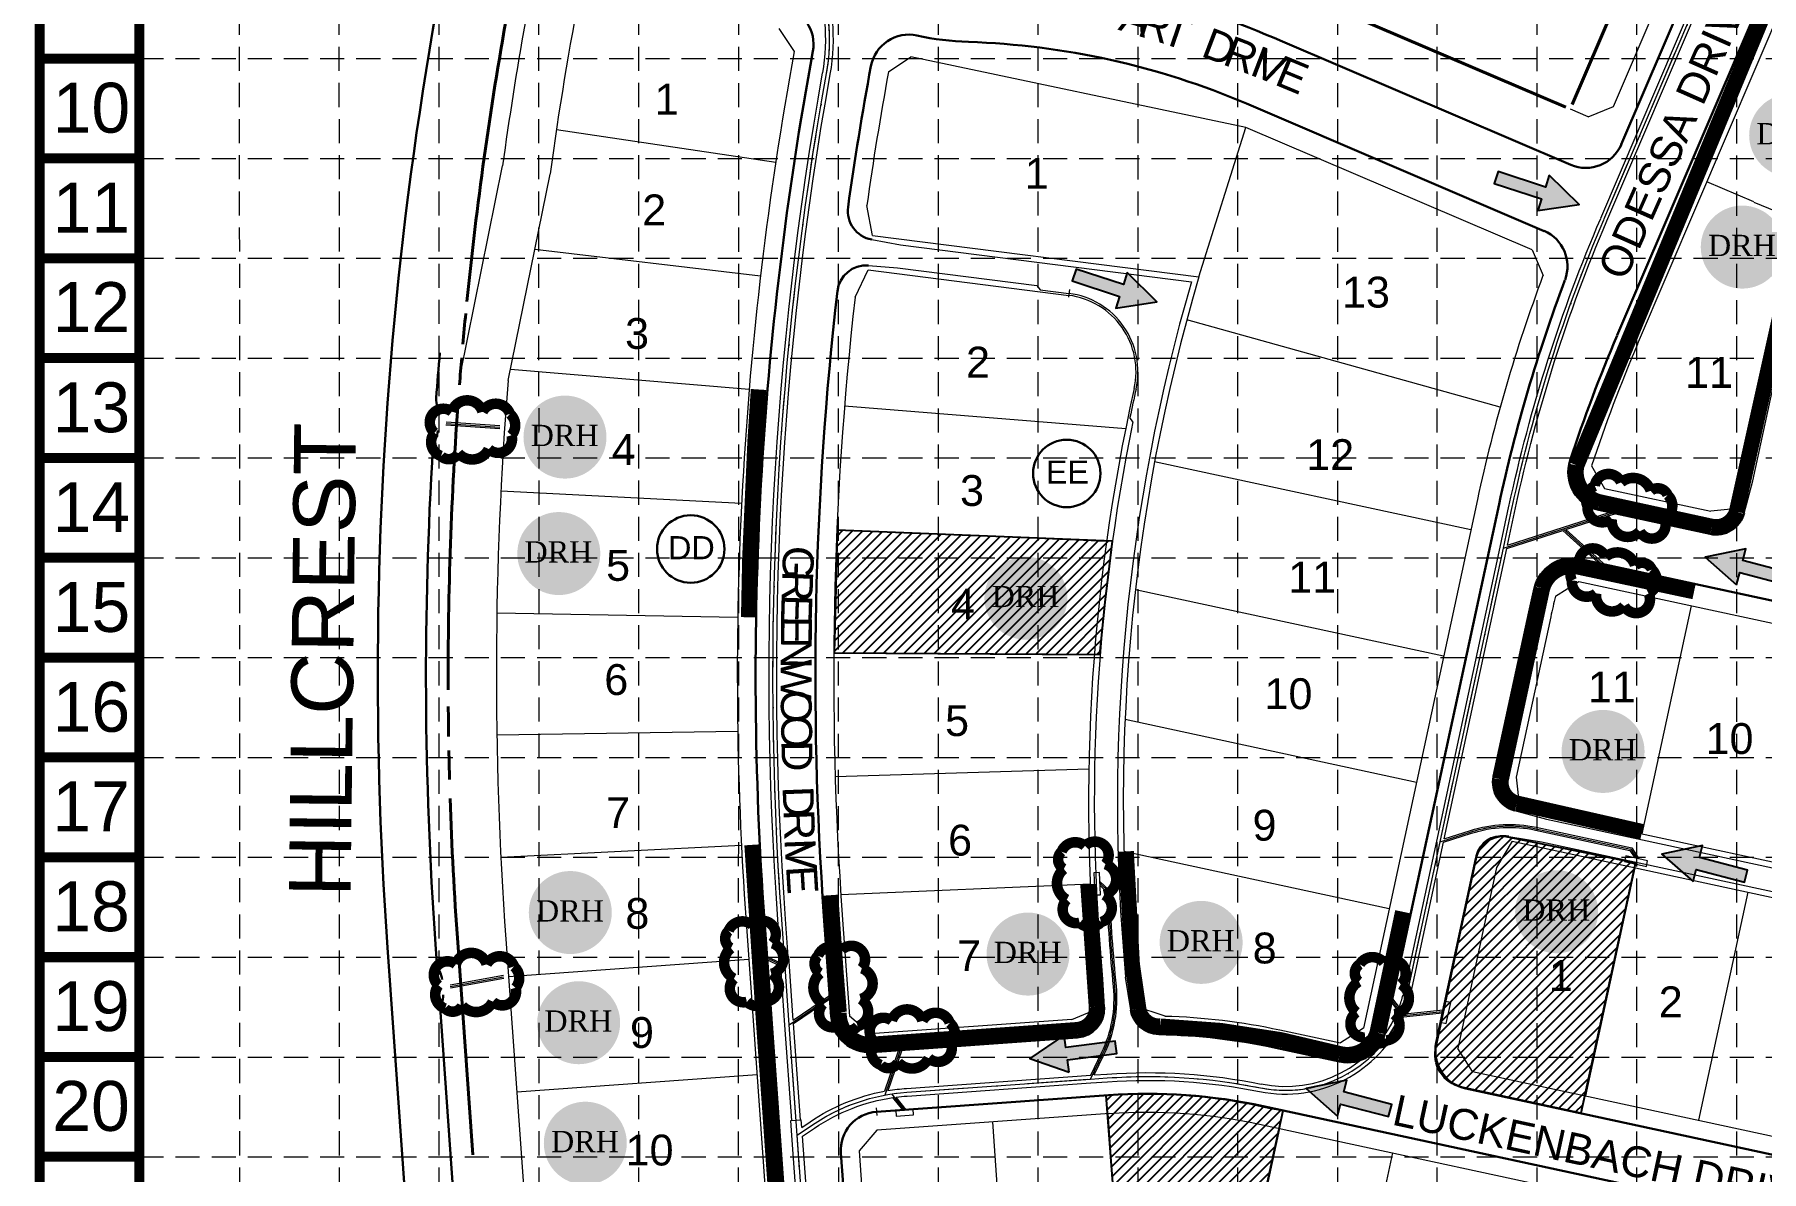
# Model space of a CAD drawing. Header units: inches. Extents: x -337 to 3817, y -1228 to 5411.
# Drawn here: x -337 to 1455, y 3215 to 4395 of the extents above; entities that cross this region are included whole.
import ezdxf
from ezdxf.enums import TextEntityAlignment as Align

# ---------------------------------------------------------------- set-up
doc = ezdxf.new("R2010")
doc.units = ezdxf.units.IN
doc.header["$MEASUREMENT"] = 0
for name, pattern in [('DGN Style 4', [125.648933, 62.785226, -31.392613, 0.078482, -31.392613]), ('DGN Style 7', [156.963064, 70.633379, -31.392613, 23.54446, -31.392613]), ('HIDDEN', [0.375, 0.25, -0.125])]:
    doc.linetypes.add(name, pattern=pattern)
for name, color, linetype, lineweight in [('0339al - Level 14', 7, 'Continuous', 0), ('0343al_GRA - Level 11', 7, 'Continuous', 0), ('0343al_GRA - Level 14', 7, 'Continuous', 0), ('0343al_GRA - Level 21', 7, 'Continuous', 0), ('0343al_GRA - Level 3', 7, 'Continuous', 0), ('0343al_GRA - Level 47', 7, 'Continuous', 0), ('0343al_GRA - Level 8', 7, 'Continuous', 0), ('STORM', 5, 'Continuous', 0)]:
    doc.layers.add(name, color=color, linetype=linetype, lineweight=lineweight)
for name, color, linetype in [('ARROWS', 252, 'Continuous'), ('BASE', 7, 'Continuous'), ('EROSION BLANKETS', 84, 'Continuous'), ('GRID', 254, 'HIDDEN'), ('INLET PROTECTION', 5, 'Continuous'), ('SODDED LOT', 2, 'Continuous')]:
    doc.layers.add(name, color=color, linetype=linetype)
doc.styles.add('DRHorton', font='dutcheb.ttf')
doc.styles.get("Standard").update_dxf_attribs({"font": 'ARIAL.TTF'})

# ---------------------------------------------------------------- blocks, each defined once
blk = doc.blocks.new('TICK_9')
at = {"layer": '0339al - Level 14', "color": 1, "linetype": 'Continuous', "lineweight": 0}
blk.add_line((0, -1.4), (0, 1.4), dxfattribs=at)
blk = doc.blocks.new('DRHorton')
h = blk.add_hatch(color=1)
h.paths.add_polyline_path([(78.7, 25.78, 1), (40.43, 25.78, 1)])
h.paths.add_polyline_path([(42.33, 17.91), (76.5, 17.91), (76.5, 34.87), (42.33, 34.87)], flags=24)
at = {"layer": 'BASE', "color": 176, "style": 'DRHorton'}
blk.add_text('DRH', height=9.814, dxfattribs=at).set_placement((59.39, 21.64), align=Align.CENTER)
blk = doc.blocks.new('arrow')
blk.add_lwpolyline([(-67, -25.4), (-59.3, -25.4), (-59.6, -56.1), (-51.9, -56.2), (-51.6, -25.5), (-44, -25.5), (-55.3, -2.4), (-67, -25.4)], close=True)
at = {"color": 254}
for points in [[(-44, -25.5), (-67, -25.4), (-55.3, -2.4), (-67, -25.4)], [(-59.6, -56.1), (-51.9, -56.2), (-59.3, -25.4), (-51.6, -25.5)]]:
    blk.add_solid(points, dxfattribs=at)

msp = doc.modelspace()

# ---------------------------------------------------------------- hatches: boundary and pattern name
at = {"layer": 'SODDED LOT'}
h = msp.add_hatch(dxfattribs=at)
h.set_pattern_fill('ANSI31', color=256, scale=60, style=0)
h.set_pattern_definition([(45, (345.607, -168.329), (-5.303301, 5.303301), [])])
h.paths.add_polyline_path([(781.4, 3869.2), (495.9, 3880.8), (494.1, 3806.5), (492.9, 3753.3), (768.5, 3751.6), (773.9, 3806)])
h = msp.add_hatch(dxfattribs=at)
h.set_pattern_fill('ANSI31', color=256, scale=60, style=0)
edge = h.paths.add_edge_path()
edge.add_line((1324.1, 3536), (1267.5, 3275.9))
edge.add_line((1267.5, 3275.9), (1143.8, 3302.8))
edge.add_arc((1151.2, 3336.9), 34.9, 165.8696, 257.748, ccw=False)
edge.add_line((1117.3, 3345.4), (1159.2, 3542.9))
edge.add_arc((1184.5, 3537.6), 25.9, 78.9421, 168.0445, ccw=False)
edge.add_line((1189.5, 3563), (1317.5, 3536.9))
edge.add_line((1317.5, 3536.9), (1324.1, 3536))
h = msp.add_hatch(dxfattribs=at)
h.set_pattern_fill('ANSI31', color=256, scale=60, style=0)
edge = h.paths.add_edge_path()
edge.add_line((918.2, 3003.6), (905.7, 3036.5))
edge.add_line((905.7, 3036.5), (958.6, 3278.5))
edge.add_line((958.6, 3278.5), (946.7, 3280.4))
edge.add_arc((817.4, 2741.6), 554.1, 76.5054, 94.4248)
edge.add_line((774.6, 3294.1), (795.7, 3017.6))
edge.add_line((795.7, 3017.6), (849.9, 3016.6))
edge.add_line((849.9, 3016.6), (895.3, 3007.5))
edge.add_line((895.3, 3007.5), (918.2, 3003.6))

# ---------------------------------------------------------------- linework, layer by layer
at = {"layer": '0343al_GRA - Level 14', "color": 7, "linetype": 'Continuous', "lineweight": 30}
for p, q in [((1309.4, 4280.8), (1562.6, 4872.6)), ((1305.2, 4082.8), (1469.2, 4466.1)), ((957.9, 4387.7), (1256.9, 4259.7)), ((920.6, 4323.1), (1229.3, 4191)), ((1182.7, 3907.6), (1064.6, 3360.2)), ((1286, 3901.7), (1401.5, 3876.8)), ((1266.7, 3850.6), (1869.8, 3720.5)), ((1213.7, 3795.6), (1177, 3625.1)), ((1158.6, 3539.7), (1117.4, 3348.8)), ((482.2, 3480.1), (489.7, 3376.2)), ((420.4, 3475.6), (465.6, 2844.1)), ((72.1, 2850.3), (29.4, 3447.7)), ((80.7, 3431.5), (79.3, 3451.2)), ((122, 2853.8), (84.3, 3380.8)), ((745.1, 3354.3), (532.4, 3339.1)), ((951, 3343.8), (1017.1, 3329.5)), ((1148.1, 3301.3), (1711.4, 3179.8)), ((777.4, 3294.5), (536.8, 3277.3)), ((938, 3283.1), (1629.3, 3134.1)), ((499.8, 3234.5), (518.1, 2978.8))]:
    msp.add_line(p, q, dxfattribs=at)
at = {"layer": '0343al_GRA - Level 14', "color": 7, "linetype": 'Continuous', "lineweight": 13}
for p, q in [((531.7, 4182.1), (561.5, 4176.7)), ((561.5, 4176.7), (863.4, 4138.2)), ((1445.8, 3931.7), (1502, 4192.1)), ((528.3, 4155.3), (558.4, 4152.9)), ((558.4, 4152.9), (703.1, 4134.5)), ((703.1, 4134.5), (706.6, 4130)), ((706.6, 4130), (736.3, 4126.2)), ((802.8, 3992.9), (799.7, 3997.7)), ((1436.8, 3898.3), (1445.8, 3931.7)), ((1198.5, 3589.8), (1231.9, 3580.9)), ((1231.9, 3580.9), (1827.4, 3452.5)), ((1192.7, 3563), (1226.8, 3557.4)), ((1226.8, 3557.4), (1822.3, 3429)), ((771.3, 3414.9), (772.9, 3385.8)), ((800.5, 3383.2), (795.2, 3417.1))]:
    msp.add_line(p, q, dxfattribs=at)
at = {"layer": '0343al_GRA - Level 14', "color": 7, "linetype": 'Continuous', "lineweight": 30}
for centre, radius, start, end in [((3972.3, 3729.7), 3953, 163.9304, 184.0909), ((431.4, 4384.7), 40, 349.5197, 77.8149), ((642, 4687), 300, 257.8149, 268.1187), ((3972.3, 3729.7), 3561, 169.5197, 184.0908), ((3972.3, 3729.7), 3499, 169.5897, 172.0145), ((1272.7, 4296.5), 40, 246.8362, 336.8362), ((537, 4211.6), 30, 172.0145, 259.8682), ((1213.6, 4154.3), 40, 339.39, 66.8362), ((2792.6, 3560.4), 1647, 159.39, 167.831), ((3972.3, 3729.7), 3499, 173.4507, 184.0908), ((2751.4, 3464), 1573, 156.8362, 161.8806), ((3972.3, 3729.7), 3903, 175.0781, 175.7709), ((62.7, 4001.2), 20, 356.1437, 21.7142), ((61.7, 3985.3), 20, 330.5732, 356.1437), ((3972.3, 3729.7), 3903, 176.5165, 184.0909), ((96.5, 3965.6), 20, 150.5732, 176.5165), ((1294.4, 3940.8), 40, 161.8806, 257.831), ((1407.9, 3906.1), 30, 257.831, 344.9686), ((2751.4, 3464), 1573, 166.8995, 167.831), ((1187.9, 3533.4), 30, 80.6934, 167.831), ((66, 3413), 20, 4.0911, 29.933), ((104.3, 3382.2), 20, 158.2492, 184.0911), ((67.1, 3397.1), 20, 338.2492, 4.0911), ((539.7, 3237.4), 40, 94.0908, 184.0908)]:
    msp.add_arc(centre, radius, start, end, dxfattribs=at)
at = {"layer": '0343al_GRA - Level 14', "color": 7, "linetype": 'Continuous', "lineweight": 30, "extrusion": (0, 0, -1)}
for centre, radius, start, end in [((-314, 2882.6), 1637, 107.8473, 113.1638), ((-570.3, 4354.7), 40, 10.4103, 102.1851), ((-605.9, 3587.6), 800, 91.8813, 113.1638), ((-526, 4125.3), 30, 6.5493, 94.403), ((-99.9, 4016), 20, 338.2858, 4.2291), ((-1258.3, 3811.5), 40, 13.1005, 102.169), ((-1206.3, 3618.8), 30, 285.0314, 12.169), ((-100.6, 3433), 20, 330.067, 355.9089), ((-529.6, 3379), 40, 265.9092, 355.9092), ((-742.9, 3384.2), 30, 176.9542, 265.9092), ((-830.1, 3387.8), 30, 271.0488, 351.2218), ((-818, 2726.9), 631, 91.0488, 102.169), ((-1025.5, 3368.6), 40, 192.169, 282.169), ((-1156.5, 3340.4), 40, 282.169, 12.169), ((-818, 2726.9), 569, 85.9092, 102.169)]:
    msp.add_arc(centre, radius, start, end, dxfattribs=at)
at = {"layer": '0343al_GRA - Level 14', "color": 7, "linetype": 'Continuous', "lineweight": 13}
for centre, radius, start, end in [((726, 4044.9), 82, 347.4108, 82.7326), ((2724.7, 3598.5), 1938, 163.8289, 185.37), ((2724.7, 3598.5), 1966, 167.4108, 168.2851), ((2724.7, 3598.5), 1962, 168.402, 185.37)]:
    msp.add_arc(centre, radius, start, end, dxfattribs=at)
at = {"layer": '0343al_GRA - Level 21', "color": 7, "linetype": 'Continuous', "lineweight": 40}
msp.add_line((1252, 4319.5), (983.4, 4434.4), dxfattribs=at)
at = {"layer": '0343al_GRA - Level 21', "color": 7, "linetype": 'Continuous', "lineweight": 40, "flags": 128}
for points in [[(1344.4, 4522.7), (1258.6, 4322.1)], [(118, 3232.6), (102.2, 3452.9)]]:
    msp.add_lwpolyline(points, dxfattribs=at)
at = {"layer": '0343al_GRA - Level 21', "color": 7, "linetype": 'Continuous', "lineweight": 40}
for start, end in [(169.8091, 174.2603), (174.4444, 174.917), (175.1229, 175.5403), (175.7398, 180.2148), (180.4724, 180.9335), (181.1487, 181.5893), (181.8809, 184.0908)]:
    msp.add_arc((3972.3, 3729.7), 3880, start, end, dxfattribs=at)
at = {"layer": '0343al_GRA - Level 3', "color": 7, "linetype": 'Continuous', "lineweight": 0}
for p, q in [((1301.3, 4320.2), (1530.5, 4855.9)), ((1326.3, 4073.7), (1489, 4454)), ((435.5, 4401.2), (451.4, 4377.3)), ((549.2, 4356.2), (572.5, 4371.7)), ((919.8, 4298.5), (572.5, 4371.7)), ((1275, 4309.6), (1301.3, 4320.2)), ((1275, 4309.6), (1256.6, 4317.5)), ((432.1, 4261.9), (204.7, 4296.1)), ((871.1, 4143.3), (919.8, 4298.5)), ((1216.9, 4171.3), (919.8, 4298.5)), ((105, 4042.9), (148.7, 4258.5)), ((154.6, 4035.9), (198, 4250.1)), ((1446.9, 4221.1), (1398.3, 4241.9)), ((532.5, 4186.5), (526.7, 4217.5)), ((1433.6, 3903.6), (1497.6, 4200.2)), ((532.5, 4186.5), (871.1, 4143.3)), ((182.2, 4172), (416.5, 4144.6)), ((1216.9, 4171.3), (1228.2, 4144.8)), ((514.5, 4122.2), (528, 4150.8)), ((528, 4150.8), (736.1, 4124.2)), ((1183.8, 4008.2), (858.6, 4098.8)), ((156.9, 4047.5), (404.7, 4026.9)), ((503.6, 4009.6), (795.3, 3986.1)), ((1153.4, 3880.9), (825.3, 3951.7)), ((1278.6, 3947.3), (1292.1, 3923.9)), ((1292.1, 3923.9), (1402.2, 3900.2)), ((147.1, 3921.3), (396.8, 3908.8)), ((1160.2, 3912.5), (1041.9, 3364.1)), ((1433.6, 3903.6), (1402.2, 3900.2)), ((495.6, 3881.4), (775.4, 3869.2)), ((1125.1, 3749.9), (805.3, 3818.9)), ((1241, 3812.2), (1265.2, 3827.4)), ((1265.2, 3827.4), (1865, 3698.1)), ((1381.9, 3802.2), (1330.9, 3565.7)), ((142.9, 3794.8), (392.8, 3790.5)), ((1236.2, 3790.8), (1200.4, 3624.5)), ((492.4, 3753.2), (762.7, 3751.4)), ((1096.9, 3618.9), (794.6, 3684.1)), ((142.8, 3668.2), (392.8, 3672.2)), ((493.9, 3625.1), (757, 3633)), ((1200.4, 3624.5), (1203.8, 3593.1)), ((1203.8, 3593.1), (1828.7, 3458.3)), ((146.9, 3541.6), (396.6, 3553.9)), ((1196.2, 3557.9), (1180.1, 3530.7)), ((1196.2, 3557.9), (1821.1, 3423.1)), ((1068.6, 3488), (793.4, 3547.3)), ((1180.1, 3530.7), (1139.7, 3343)), ((1323.3, 3530.5), (1272.3, 3293.9)), ((758.6, 3513.6), (499.8, 3502.4)), ((1440.6, 3505.2), (1389.6, 3268.6)), ((501.2, 3481.4), (508.7, 3376.5)), ((401.4, 3474.3), (446.6, 2842.8)), ((152.1, 3456.5), (194.8, 2859)), ((404.2, 3435.3), (154.9, 3417.4)), ((804.3, 3387.1), (835.7, 3376.7)), ((530.1, 3358), (508.7, 3376.5)), ((739.5, 3373), (530.1, 3358)), ((739.5, 3373), (768.3, 3385.1)), ((955, 3362.3), (1018.1, 3348.7)), ((1041.9, 3364.1), (1018.1, 3348.7)), ((1155, 3319.2), (1139.7, 3343)), ((412.8, 3315.6), (163.4, 3297.7)), ((1155, 3319.2), (1705.4, 3200.5)), ((778.8, 3275.5), (537.2, 3258.3)), ((656.9, 3266.8), (675.4, 3007.5)), ((776.6, 3275.4), (795.1, 3016)), ((934, 3264.6), (1634.5, 3113.5)), ((537.2, 3258.3), (518.7, 3236.9)), ((954.9, 3260), (906.5, 3035.2)), ((518.7, 3236.9), (538.5, 2959.2)), ((1072.2, 3234.8), (1017.4, 2980.6))]:
    msp.add_line(p, q, dxfattribs=at)
for centre, radius, start, end in [((3972.3, 3729.7), 3810, 169.1704, 172.149), ((3972.3, 3729.7), 3860, 169.8954, 172.1255), ((3972.3, 3729.7), 3580, 169.5778, 184.0908), ((3972.3, 3729.7), 3480, 169.6284, 171.9423), ((2195.1, 5969.7), 1902, 246.8362, 270.4685), ((2724.7, 3598.5), 1932, 163.6209, 186.2807), ((2792.6, 3560.4), 1670, 159.519, 167.831), ((3972.3, 3729.7), 3480, 173.5229, 184.0908), ((726, 4044.9), 80, 347.4108, 82.7326), ((2751.4, 3464), 1550, 156.8362, 161.8346), ((3972.3, 3729.7), 3830, 175.4144, 184.0908), ((2724.7, 3598.5), 1968, 167.4108, 186.2259), ((2751.4, 3464), 1550, 167.0206, 167.831)]:
    msp.add_arc(centre, radius, start, end, dxfattribs=at)
at = {"layer": '0343al_GRA - Level 3', "color": 7, "linetype": 'Continuous', "lineweight": 0, "extrusion": (0, 0, -1)}
for radius, start in [(650, 91.5595), (550, 85.9092)]:
    msp.add_arc((-818, 2726.9), radius, start, 102.169, dxfattribs=at)
at = {"layer": '0343al_GRA - Level 8', "color": 7, "linetype": 'Continuous', "lineweight": 30}
for centre in [(734.1, 3939.5), (344, 3861.1)]:
    msp.add_circle(centre, 35, dxfattribs=at)
at = {"layer": 'BASE', "const_width": 10.4}
for points in [[(3811.5, -1223.3), (3811.5, 5405.7), (-331.6, 5405.7), (-331.6, -1223.3)], [(3707.9, -1119.7), (3707.9, 5302.1), (-228, 5302.1), (-228, -1119.7)]]:
    msp.add_lwpolyline(points, close=True, dxfattribs=at)
for points in [[(-228, 4369.9), (-331.6, 4369.9)], [(-228, 4266.3), (-331.6, 4266.3)], [(-228, 4162.8), (-331.6, 4162.8)], [(-228, 4059.2), (-331.6, 4059.2)], [(-228, 3955.6), (-331.6, 3955.6)], [(-228, 3852), (-331.6, 3852)], [(-228, 3748.5), (-331.6, 3748.5)], [(-228, 3644.9), (-331.6, 3644.9)], [(-228, 3541.3), (-331.6, 3541.3)], [(-228, 3437.7), (-331.6, 3437.7)], [(-228, 3334.1), (-331.6, 3334.1)], [(-228, 3230.6), (-331.6, 3230.6)]]:
    msp.add_lwpolyline(points, dxfattribs=at)
at = {"layer": 'EROSION BLANKETS', "const_width": 16}
for points in [[(1626.9, 4436.8), (1517.1, 4480.2, 0.394776), (1477.1, 4463.9), (1263.2, 3947.8, 0.41229), (1287.1, 3909.9), (1403.5, 3884.5, 0.383872), (1429, 3899.8), (1496.4, 4203.1), (1535.2, 4188.2)], [(1384.9, 3816.9), (1370.2, 3820), (1263, 3842.9, 0.378728), (1227.6, 3820.3), (1184.8, 3622.1, 0.380819), (1201.1, 3597.4), (1331, 3567.9)], [(795.7, 3547.4), (802, 3430.4), (808.7, 3384.3, 0.385934), (831.3, 3366.1, -0.059409), (1017.5, 3337.5, 0.397635), (1056.2, 3359.5), (1082.7, 3484.8)], [(489.1, 3502), (494.6, 3422.1), (497.9, 3380.5, 0.434525), (529.7, 3347.1), (744.5, 3362.4, 0.41554), (764.9, 3386.3), (756.1, 3513.2)]]:
    msp.add_lwpolyline(points, format="xyb", dxfattribs=at)
for points in [[(414.3, 4026.6), (410.8, 3973.8), (405.3, 3850.8), (404.1, 3790.3)], [(407.6, 3554.2), (413.9, 3458.5), (419.8, 3368.2), (426.6, 3272.2), (434.1, 3165.6), (449.5, 2956.8)]]:
    msp.add_lwpolyline(points, dxfattribs=at)
at = {"layer": 'GRID', "color": 252, "linetype": 'HIDDEN', "lineweight": 0, "ltscale": 100}
for p, q in [((-123.5, -705.4), (-124.1, 5298.2)), ((-19.5, -705.4), (-20.8, 5298.2)), ((83.8, -705.4), (82.8, 5297.9)), ((187.9, -705.4), (186.2, 5297.7)), ((290.5, -705.4), (290.1, 5298.5)), ((393.5, -705.5), (393.8, 5298.4)), ((497.8, -705.5), (497.3, 5298)), ((601.8, -705.5), (600.7, 5298.1)), ((704.5, -705.5), (704.5, 5298)), ((808.4, -705.5), (808.3, 5298)), ((911.3, -705.5), (911.5, 5298)), ((1014.9, -705.5), (1015.6, 5297.8)), ((1118.5, -705.6), (1118.5, 5302.1)), ((1222, -705.6), (1222, 5302.1)), ((1325.6, -705.6), (1325.6, 5302.1)), ((1429.2, -705.6), (1429.2, 5302.1)), ((-228, 4369.9), (3707.9, 4369.9)), ((-228, 4266.3), (3707.9, 4266.3)), ((-228, 4162.8), (3707.9, 4162.8)), ((-228, 4059.2), (3707.9, 4059.2)), ((-228, 3955.6), (3707.9, 3955.6)), ((-228, 3852), (3707.9, 3852)), ((-228, 3748.5), (3707.9, 3748.5)), ((-228, 3644.9), (3707.9, 3644.9)), ((-228, 3541.3), (3707.9, 3541.3)), ((-228, 3437.7), (3707.9, 3437.7)), ((-228, 3334.1), (3707.9, 3334.1)), ((-228, 3230.6), (3707.9, 3230.6))]:
    msp.add_line(p, q, dxfattribs=at)
at = {"layer": 'INLET PROTECTION', "color": 170, "ltscale": 100, "const_width": 10.9}
for points in [[(134.4, 3964.8, 0.520567), (134.4, 3964.8, 0.765195), (158, 3979.1, 0.417879), (156.4, 4001.3, 0.6649), (128, 4003.4, 0.744833), (96.2, 4003.6, 0.975642), (78.1, 3981.7, 0.520567), (84.9, 3957.6, 0.520567), (102.8, 3960.6, 0.540264), (134.4, 3964.8)], [(1309.2, 3930.2, 0.520567), (1309.2, 3930.2, 0.765195), (1281.9, 3926.6, 0.417879), (1274.4, 3905.6, 0.6649), (1299.6, 3892.3, 0.744833), (1328.6, 3879.4, 0.975642), (1354, 3892.2, 0.520567), (1357.5, 3917, 0.520567), (1339.9, 3921.4, 0.540264), (1309.2, 3930.2)], [(1293, 3853, 0.520567), (1293, 3853, 0.765195), (1265.7, 3849.4, 0.417879), (1258.2, 3828.4, 0.6649), (1283.3, 3815.1, 0.744833), (1312.4, 3802.1, 0.975642), (1337.8, 3814.9, 0.520567), (1341.2, 3839.8, 0.520567), (1323.7, 3844.1, 0.540264), (1293, 3853)], [(734.1, 3497.4, 0.520567), (734.1, 3497.4, 0.765195), (747.5, 3473.4, 0.417879), (769.8, 3474.1, 0.6649), (772.9, 3502.4, 0.744833), (774.2, 3534.2, 0.975642), (753, 3553.1, 0.520567), (728.7, 3547.2, 0.520567), (731.1, 3529.2, 0.540264), (734.1, 3497.4)], [(388.8, 3415.4, 0.520567), (388.8, 3415.4, 0.765195), (402.2, 3391.3, 0.417879), (424.5, 3392.1, 0.6649), (427.6, 3420.3, 0.744833), (428.9, 3452.1, 0.975642), (407.7, 3471, 0.520567), (383.3, 3465.1, 0.520567), (385.7, 3447.1, 0.540264), (388.8, 3415.4)], [(138.6, 3391.6, 0.520567), (138.6, 3391.6, 0.765195), (162.2, 3405.9, 0.417879), (160.6, 3428.1, 0.6649), (132.2, 3430.2, 0.744833), (100.4, 3430.4, 0.975642), (82.3, 3408.5, 0.520567), (89.1, 3384.4, 0.520567), (106.9, 3387.4, 0.540264), (138.6, 3391.6)], [(481.4, 3389.3, 0.520567), (481.4, 3389.3, 0.765195), (494.8, 3365.3, 0.417879), (517.1, 3366, 0.6649), (520.2, 3394.3, 0.744833), (521.5, 3426.1, 0.975642), (500.3, 3445, 0.520567), (476, 3439.1, 0.520567), (478.4, 3421.1, 0.540264), (481.4, 3389.3)], [(1034.7, 3380.5, 0.520567), (1034.7, 3380.5, 0.765195), (1043.6, 3354.4, 0.417879), (1065.7, 3351.3, 0.6649), (1073.7, 3378.6, 0.744833), (1080.6, 3409.6, 0.975642), (1063.1, 3432, 0.520567), (1038.1, 3430.4, 0.520567), (1037.2, 3412.3, 0.540264), (1034.7, 3380.5)], [(590.8, 3333, 0.520567), (590.8, 3333, 0.765195), (614.3, 3347.3, 0.417879), (612.8, 3369.5, 0.6649), (584.4, 3371.6, 0.744833), (552.6, 3371.8, 0.975642), (534.5, 3349.9, 0.520567), (541.3, 3325.8, 0.520567), (559.1, 3328.8, 0.540264), (590.8, 3333)]]:
    msp.add_lwpolyline(points, format="xyb", close=True, dxfattribs=at)
at = {"layer": 'SODDED LOT'}
msp.add_lwpolyline([(781.4, 3869.2), (495.9, 3880.8), (494.1, 3806.5), (492.9, 3753.3), (768.5, 3751.6), (773.9, 3806)], close=True, dxfattribs=at)
for points in [[(1324.1, 3536), (1267.5, 3275.9), (1143.8, 3302.8, -0.423849), (1117.3, 3345.4), (1159.2, 3542.9, -0.409633), (1189.5, 3563), (1317.5, 3536.9)], [(918.2, 3003.6), (905.7, 3036.5), (958.6, 3278.5), (946.7, 3280.4, 0.078348), (774.6, 3294.1), (795.7, 3017.6), (849.9, 3016.6), (895.3, 3007.5)]]:
    msp.add_lwpolyline(points, format="xyb", close=True, dxfattribs=at)
at = {"layer": 'STORM', "color": 170, "linetype": 'Continuous', "lineweight": 0}
for p, q in [((1288.1, 4204.2), (1421.7, 4516.5)), ((1291.3, 4202.8), (1424.9, 4515.2)), ((1294.5, 4201.4), (1428.3, 4514)), ((90, 3989.9), (145.9, 3986.1)), ((90.1, 3991.4), (146, 3987.6)), ((90.2, 3992.9), (146.1, 3989.1)), ((1183.7, 3862.9), (1192.9, 3905.4)), ((1187.2, 3862.1), (1196.3, 3904.7)), ((1187.2, 3862.1), (1306.2, 3900.4)), ((1191.4, 3865.1), (1199.8, 3903.9)), ((1191.4, 3865.1), (1306.5, 3902.1)), ((1252, 3881.4), (1305.8, 3898.7)), ((1190.6, 3861.7), (1248.7, 3880.3)), ((1248.7, 3880.3), (1293.2, 3840.1)), ((1249, 3882), (1293.5, 3841.7)), ((1252, 3881.4), (1293.9, 3843.4)), ((1118, 3558.1), (1183.7, 3862.9)), ((1121.4, 3557.4), (1187.2, 3862.1)), ((1125.7, 3560.3), (1190.6, 3861.7)), ((1121.4, 3557.4), (1153.5, 3567.7)), ((1124.9, 3556.9), (1154, 3566.3)), ((1125.7, 3560.3), (1153.1, 3569.1)), ((1220.4, 3569.5), (1318.4, 3548.4)), ((1220.7, 3571), (1319.3, 3549.8)), ((1221.1, 3572.5), (1320.2, 3551.1)), ((1084.6, 3402.9), (1118, 3558.1)), ((1088, 3402.1), (1121.4, 3557.4)), ((1091.4, 3401.4), (1124.9, 3556.9)), ((1318.4, 3548.4), (1323.3, 3540.7)), ((1319.3, 3549.8), (1325.4, 3540.2)), ((1320.2, 3551.1), (1327.5, 3539.8)), ((778.4, 3507), (768.5, 3516.1)), ((776.9, 3506.3), (768.6, 3514)), ((775.4, 3505.6), (768.6, 3511.9)), ((437.1, 3437.9), (434.4, 3476.6)), ((441.9, 3427.5), (438.4, 3476.9)), ((445.1, 3438.4), (442.3, 3477.2)), ((437.1, 3431.5), (423.1, 3438.3)), ((441.9, 3427.5), (423.2, 3436.6)), ((437.3, 3428.1), (423.3, 3434.9)), ((437.1, 3431.5), (436.6, 3437.8)), ((441.7, 3367.3), (437.3, 3428.1)), ((446.2, 3367.6), (441.9, 3427.5)), ((446.4, 3427.9), (445.6, 3438.5)), ((450.3, 3372.3), (446.4, 3427.9)), ((149.8, 3418.6), (94.4, 3408.5)), ((150, 3415.6), (94.6, 3405.5)), ((446.2, 3367.6), (488.2, 3396.1)), ((450.3, 3372.3), (488.1, 3397.8)), ((450.6, 3368.8), (488.4, 3394.4)), ((1071.1, 3390.5), (1077.6, 3382.1)), ((1071.6, 3392.4), (1081.1, 3380.1)), ((1072, 3394.4), (1078.9, 3385.4)), ((1083, 3398.4), (1090.7, 3396.5)), ((457.7, 3268.9), (450.6, 3368.8)), ((1124.3, 3381.1), (1079.6, 3376.5)), ((1124, 3379.5), (1083.5, 3375.4)), ((1124.7, 3382.6), (1084.8, 3378.5)), ((448.8, 3268.3), (441.7, 3367.3)), ((454.4, 3253), (446.2, 3367.6)), ((559.7, 3341.1), (545.1, 3298.6)), ((561.3, 3341.2), (545.3, 3294.6)), ((563, 3341.3), (548.4, 3299.2)), ((758.7, 3311.2), (771.7, 3337.9)), ((759, 3315.2), (770.3, 3338.5)), ((762.5, 3315.5), (773, 3337.2)), ((567.8, 3301.5), (759, 3315.2)), ((762.5, 3315.5), (775.9, 3316.4)), ((568.1, 3297.6), (758.7, 3311.2)), ((568.4, 3293.6), (759, 3307.2)), ((758.7, 3311.2), (776.1, 3312.4)), ((759, 3307.2), (776.4, 3308.4)), ((565.8, 3279.3), (552.6, 3295.8)), ((564, 3279.2), (553.8, 3292)), ((567.6, 3279.5), (557.2, 3292.5)), ((448.9, 3252.6), (447.8, 3268.2)), ((454.4, 3253), (470.2, 3263.7)), ((459.3, 3261.1), (458.7, 3269)), ((459.3, 3261.1), (468, 3267)), ((485.6, 2739.6), (448.9, 3252.6)), ((492.8, 2715.9), (454.4, 3253)), ((460, 3251.9), (472.5, 3260.4)), ((496.5, 2740.3), (460, 3251.9))]:
    msp.add_line(p, q, dxfattribs=at)
at = {"layer": 'STORM', "color": 170, "linetype": 'DGN Style 4', "lineweight": 0}
for p, q in [((1291.3, 4202.8), (1424.9, 4515.2)), ((1187.2, 3862.1), (1196.3, 3904.7)), ((1187.2, 3862.1), (1306.2, 3900.4)), ((1249, 3882), (1293.5, 3841.7)), ((1121.4, 3557.4), (1187.2, 3862.1)), ((1121.4, 3557.4), (1153.5, 3567.7)), ((1220.7, 3571), (1319.3, 3549.8)), ((1088, 3402.1), (1121.4, 3557.4)), ((1319.3, 3549.8), (1325.4, 3540.2)), ((776.9, 3506.3), (768.6, 3514)), ((441.9, 3427.5), (438.4, 3476.9)), ((441.9, 3427.5), (423.2, 3436.6)), ((446.2, 3367.6), (441.9, 3427.5)), ((446.2, 3367.6), (488.2, 3396.1)), ((1071.6, 3392.4), (1081.1, 3380.1)), ((1124.3, 3381.1), (1079.6, 3376.5)), ((454.4, 3253), (446.2, 3367.6)), ((561.3, 3341.2), (545.3, 3294.6)), ((758.7, 3311.2), (771.7, 3337.9)), ((568.1, 3297.6), (758.7, 3311.2)), ((758.7, 3311.2), (776.1, 3312.4)), ((565.8, 3279.3), (552.6, 3295.8)), ((454.4, 3253), (470.2, 3263.7)), ((492.8, 2715.9), (454.4, 3253))]:
    msp.add_line(p, q, dxfattribs=at)
at = {"layer": 'STORM', "color": 170, "linetype": 'DGN Style 7', "lineweight": 0}
msp.add_line((149.9, 3417.1), (94.5, 3407), dxfattribs=at)
at = {"layer": 'STORM', "color": 170, "linetype": 'DGN Style 4', "lineweight": 0, "flags": 128}
for points in [[(1305.5, 3897.5), (1330.9, 3892), (1332.2, 3897.9), (1306.8, 3903.3)], [(1292.9, 3838.8), (1318.3, 3833.3), (1319.6, 3839.2), (1294.2, 3844.7)], [(1312.9, 3536.8), (1335.5, 3531.9), (1336.7, 3537.8), (1314.1, 3542.7)], [(763.1, 3502.2), (769.1, 3502.4), (768.1, 3525.5), (762.1, 3525.3)], [(418.1, 3423.2), (424.1, 3423.7), (422.3, 3449.6), (416.3, 3449.2)], [(489.2, 3383.1), (495.2, 3383.6), (493.3, 3409.5), (487.3, 3409.1)], [(1069.2, 3381.7), (1073.9, 3403.2), (1068, 3404.5), (1063.4, 3383)], [(1127.9, 3369), (1132.5, 3390.5), (1126.7, 3391.8), (1122, 3370.3)], [(552.4, 3340.5), (570.3, 3341.8), (569.9, 3347.8), (551.9, 3346.5)], [(557.2, 3272.7), (575.2, 3274), (574.7, 3280), (556.8, 3278.7)]]:
    msp.add_lwpolyline(points, close=True, dxfattribs=at)
at = {"layer": 'STORM', "color": 170, "linetype": 'Continuous', "lineweight": 0, "flags": 128}
for points in [[(436.6, 3437.8), (445.6, 3438.5)], [(447.8, 3268.2), (458.7, 3269)]]:
    msp.add_lwpolyline(points, dxfattribs=at)
at = {"layer": 'STORM', "color": 170, "linetype": 'Continuous', "lineweight": 0}
for centre, radius, start, end in [((288, 4389.6), 200, 349.8458, 21.0535), ((288, 4389.6), 204, 349.8458, 21.0535), ((288, 4389.6), 196, 349.8458, 20.9772), ((654.7, 3394.7), 128.5, 334.0908, 5.6235), ((654.7, 3394.7), 130, 334.0908, 5.6235), ((654.7, 3394.7), 131.5, 334.0908, 5.6235), ((960.9, 3429.6), 126, 339.4813, 345.704), ((960.9, 3429.6), 130, 337.6285, 347.831), ((960.9, 3429.6), 126.5, 345.704, 347.831), ((960.9, 3429.6), 134, 337.6184, 345.704), ((960.9, 3429.6), 133.5, 345.704, 347.831), ((960.9, 3429.6), 134, 258.5058, 336.1525), ((960.9, 3429.6), 130, 258.5058, 335.9085), ((960.9, 3429.6), 126, 258.5058, 335.9085), ((960.9, 3429.6), 126, 335.9085, 337.8896), ((960.9, 3429.6), 130, 335.9085, 337.6285)]:
    msp.add_arc(centre, radius, start, end, dxfattribs=at)
at = {"layer": 'STORM', "color": 170, "linetype": 'DGN Style 4', "lineweight": 0}
for centre, radius, start, end in [((288, 4389.6), 200, 349.8458, 21.0535), ((654.7, 3394.7), 130, 334.0908, 5.6235), ((960.9, 3429.6), 130, 337.6285, 347.831), ((960.9, 3429.6), 130, 258.5058, 335.9085), ((960.9, 3429.6), 130, 335.9085, 337.6285)]:
    msp.add_arc(centre, radius, start, end, dxfattribs=at)
at = {"layer": 'STORM', "color": 170, "linetype": 'Continuous', "lineweight": 0, "extrusion": (0, 0, -1)}
for centre, radius, start, end in [((-3972.3, 3729.7), 3547, 355.9092, 10.1542), ((-3972.3, 3729.7), 3543, 355.9092, 10.1542), ((-3972.3, 3729.7), 3539, 355.9092, 10.1542), ((-2792.6, 3560.4), 1636.5, 12.169, 23.1638), ((-2792.6, 3560.4), 1633, 12.169, 23.1638), ((-2792.6, 3560.4), 1629.5, 12.169, 23.1638), ((-1193.3, 3443.9), 131.5, 72.169, 102.169), ((-1193.3, 3443.9), 130, 72.169, 102.169), ((-1193.3, 3443.9), 128.5, 72.169, 102.169), ((-2724.7, 3598.5), 1951.5, 354.3765, 357.273), ((-2724.7, 3598.5), 1950, 354.3765, 357.2912), ((-2724.7, 3598.5), 1948.5, 354.3765, 357.3093), ((-818, 2726.9), 591, 85.9092, 101.4942), ((-818, 2726.9), 587, 85.9092, 101.4942), ((-582.3, 3098.1), 204, 55.9092, 79.4714), ((-582.3, 3098.1), 200, 55.9092, 85.9092), ((-582.3, 3098.1), 204, 80.4358, 85.9092), ((-818, 2726.9), 583, 85.9092, 101.4942), ((-582.3, 3098.1), 196, 55.9092, 81.6244), ((-582.3, 3098.1), 196, 82.6443, 85.9092)]:
    msp.add_arc(centre, radius, start, end, dxfattribs=at)
at = {"layer": 'STORM', "color": 170, "linetype": 'DGN Style 4', "lineweight": 0, "extrusion": (0, 0, -1)}
for centre, radius, start, end in [((-3972.3, 3729.7), 3543, 355.9092, 10.1542), ((-2792.6, 3560.4), 1633, 12.169, 23.1638), ((-1193.3, 3443.9), 130, 72.169, 102.169), ((-2724.7, 3598.5), 1950, 354.3765, 357.2912), ((-818, 2726.9), 587, 85.9092, 101.4942), ((-582.3, 3098.1), 200, 55.9092, 85.9092)]:
    msp.add_arc(centre, radius, start, end, dxfattribs=at)

# ---------------------------------------------------------------- block references
at = {"layer": '0343al_GRA - Level 14', "color": 1, "linetype": 'Continuous', "lineweight": 0}
for p, xscale, yscale, zscale, rotation in [((736.3, 4126.2), 2.857145539188029, 2.857145539188195, 2.85714553918809, 172.7325180476863), ((536.8, 3277.3), 2.857143992708597, 2.85714399270887, 2.857143992708868, 184.0906541759798)]:
    msp.add_blockref('TICK_9', p, dxfattribs=dict(at, xscale=xscale, yscale=yscale, zscale=zscale, rotation=rotation))
at = {"layer": '0343al_GRA - Level 47', "color": 5, "xscale": 2.25, "yscale": 2.25, "zscale": 2.25}
for p in [(1351.1, 4232.2), (1300.9, 4116.3), (79.5, 3919.2), (73.1, 3798.4), (557.7, 3752.1), (1156.5, 3593.1), (85, 3426), (1108.3, 3426.8), (739.5, 3395), (559.9, 3382.9), (93.7, 3311.7), (100.6, 3186.7)]:
    msp.add_blockref('DRHorton', p, dxfattribs=at)
at = {"layer": 'ARROWS', "zscale": 1.68}
for p, xscale, yscale, rotation in [((1241.5, 4128.8), 1.679999999998796, 1.680000000000746, 252.4927703644261), ((803.6, 4027.6), 1.679999999998796, 1.680000000000746, 252.4927703644261), ((1415.2, 3943.6), 1.679999999999822, 1.679999999999836, 75.85790799452344), ((1370.2, 3635.7), 1.679999999999822, 1.679999999999836, 75.85790799452344), ((678.8, 3423.9), 1.679999999998717, 1.680000000000903, 97.98665533129501), ((1001.1, 3392.4), 1.679999999999822, 1.679999999999836, 75.85790799452344)]:
    msp.add_blockref('arrow', p, dxfattribs=dict(at, xscale=xscale, yscale=yscale, rotation=rotation))

# ---------------------------------------------------------------- texts
at = {"layer": '0343al_GRA - Level 11', "color": 7, "linetype": 'Continuous', "lineweight": 13}
for s, p in [('1', (319, 4343.7)), ('1', (703, 4266.8)), ('2', (306.1, 4228.9)), ('13', (1044.5, 4143.6)), ('3', (288.3, 4100.7)), ('2', (642, 4071)), ('11', (1400.4, 4060.3)), ('4', (274.5, 3980.4)), ('12', (1007.4, 3975)), ('3', (635.8, 3937.8)), ('5', (268.6, 3860.1)), ('11', (988.8, 3847.9)), ('4', (626.5, 3820)), ('6', (266.7, 3741.7)), ('10', (964.1, 3727)), ('11', (1299.7, 3734)), ('5', (620.3, 3699.1)), ('10', (1421.7, 3680.5)), ('7', (268.6, 3603.6)), ('9', (939.3, 3590.6)), ('6', (623.4, 3575.1)), ('8', (288.6, 3499.1)), ('8', (939.4, 3463.2)), ('7', (632.7, 3455.2)), ('1', (1246.6, 3434.6)), ('2', (1360.7, 3407.4)), ('9', (293.4, 3375.5)), ('10', (301.3, 3253.6))]:
    msp.add_text(s, height=32, dxfattribs=at).set_placement(p, align=Align.TOP_CENTER)
at = {"layer": '0343al_GRA - Level 47', "color": 7, "linetype": 'Continuous', "lineweight": 30}
for s, height, rotation, p in [('ODESSA DRIVE', 32, 66.0593, (1352.1, 4304.2)), ('A', 32, 342.9868, (810.2, 4426.2)), ('R', 32, 342.9868, (830.9, 4419.9)), ('T', 32, 341.0555, (853.5, 4412.6)), ('D', 32, 339.1243, (898.6, 4396.9)), ('R', 32, 339.1243, (921, 4388.4)), ('I', 32, 339.1243, (939.6, 4381.3)), ('V', 32, 337.4974, (951.7, 4376.6)), ('E', 32, 337.4974, (974.4, 4367.2)), ('HILLCREST', 64, 89.3459, (-70.1, 3746.5))]:
    msp.add_text(s, height=height, rotation=rotation, dxfattribs=at).set_placement(p, align=Align.TOP_CENTER)
for s, rotation, p in [('G', 268.2025, (439.4, 3847.4)), ('R', 268.2025, (438.7, 3822.9)), ('E', 268.2025, (437.9, 3799.4)), ('E', 269.5294, (437.7, 3776.8)), ('N', 269.5294, (437.5, 3753.3)), ('W', 269.5294, (437.3, 3725.9)), ('O', 270.8563, (437.5, 3697.6)), ('O', 270.8563, (437.9, 3671.3)), ('D', 270.8563, (438.3, 3646.2)), ('D', 272.1832, (439.8, 3598.4)), ('R', 272.1832, (440.7, 3574.4)), ('I', 272.1832, (441.5, 3554.5)), ('V', 273.4687, (442.2, 3541.6)), ('E', 273.4687, (443.7, 3517)), ('LUCKENBACH DRIVE', 347.831, (1292.5, 3216.3))]:
    msp.add_text(s, height=32, rotation=rotation, dxfattribs=at).set_placement(p, align=Align.CENTER)
at = {"layer": '0343al_GRA - Level 8', "color": 7, "linetype": 'Continuous', "lineweight": 30}
for s, p in [('EE', (734.8, 3940.9)), ('DD', (344.7, 3862.5))]:
    msp.add_text(s, height=24, rotation=0.0642, dxfattribs=at).set_placement(p, align=Align.MIDDLE_CENTER)
at = {"layer": 'BASE'}
for s, p in [('10', (-277.8, 4318.9)), ('11', (-277.8, 4215.3)), ('12', (-277.9, 4112.1)), ('13', (-277.8, 4008.1)), ('14', (-277.8, 3904.5)), ('15', (-277.8, 3801)), ('16', (-277.8, 3697.4)), ('17', (-278.2, 3594.1)), ('18', (-278.2, 3490.5)), ('19', (-278.2, 3386.9)), ('20', (-278.2, 3283.4))]:
    msp.add_text(s, height=51.79, dxfattribs=at).set_placement(p, align=Align.MIDDLE_CENTER)

doc.saveas('drawing.dxf')
